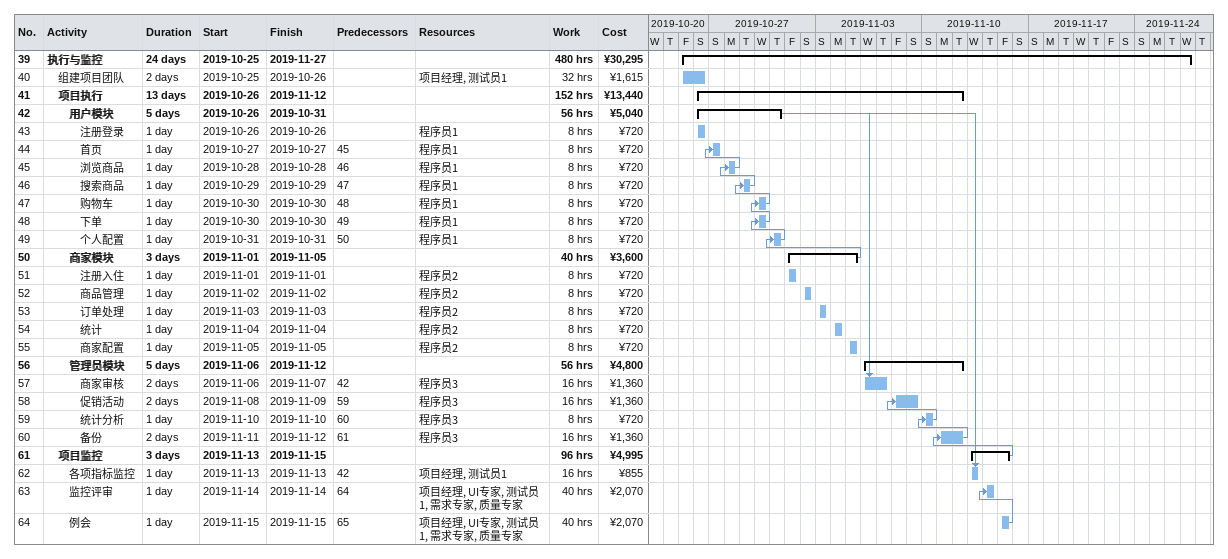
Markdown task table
| ID | Level | Task | Duration | Start | Finish | Predecessors | Resources | Work (h) | Cost (¥) |
|---|---|---|---|---|---|---|---|---|---|
| 39 | 1 | **执行与监控** | 24d | 2019-10-25 | 2019-11-27 |  |  | 480 | 30295 |
| 40 | 2 | 组建项目团队 | 2d | 2019-10-25 | 2019-10-26 |  | 项目经理, 测试员1 | 32 | 1615 |
| 41 | 2 | **项目执行** | 13d | 2019-10-26 | 2019-11-12 |  |  | 152 | 13440 |
| 42 | 3 | **用户模块** | 5d | 2019-10-26 | 2019-10-31 |  |  | 56 | 5040 |
| 43 | 4 | 注册登录 | 1d | 2019-10-26 | 2019-10-26 |  | 程序员1 | 8 | 720 |
| 44 | 4 | 首页 | 1d | 2019-10-27 | 2019-10-27 | 45 | 程序员1 | 8 | 720 |
| 45 | 4 | 浏览商品 | 1d | 2019-10-28 | 2019-10-28 | 46 | 程序员1 | 8 | 720 |
| 46 | 4 | 搜索商品 | 1d | 2019-10-29 | 2019-10-29 | 47 | 程序员1 | 8 | 720 |
| 47 | 4 | 购物车 | 1d | 2019-10-30 | 2019-10-30 | 48 | 程序员1 | 8 | 720 |
| 48 | 4 | 下单 | 1d | 2019-10-30 | 2019-10-30 | 49 | 程序员1 | 8 | 720 |
| 49 | 4 | 个人配置 | 1d | 2019-10-31 | 2019-10-31 | 50 | 程序员1 | 8 | 720 |
| 50 | 3 | **商家模块** | 3d | 2019-11-01 | 2019-11-05 |  |  | 40 | 3600 |
| 51 | 4 | 注册入住 | 1d | 2019-11-01 | 2019-11-01 |  | 程序员2 | 8 | 720 |
| 52 | 4 | 商品管理 | 1d | 2019-11-02 | 2019-11-02 |  | 程序员2 | 8 | 720 |
| 53 | 4 | 订单处理 | 1d | 2019-11-03 | 2019-11-03 |  | 程序员2 | 8 | 720 |
| 54 | 4 | 统计 | 1d | 2019-11-04 | 2019-11-04 |  | 程序员2 | 8 | 720 |
| 55 | 4 | 商家配置 | 1d | 2019-11-05 | 2019-11-05 |  | 程序员2 | 8 | 720 |
| 56 | 3 | **管理员模块** | 5d | 2019-11-06 | 2019-11-12 |  |  | 56 | 4800 |
| 57 | 4 | 商家审核 | 2d | 2019-11-06 | 2019-11-07 | 42 | 程序员3 | 16 | 1360 |
| 58 | 4 | 促销活动 | 2d | 2019-11-08 | 2019-11-09 | 59 | 程序员3 | 16 | 1360 |
| 59 | 4 | 统计分析 | 1d | 2019-11-10 | 2019-11-10 | 60 | 程序员3 | 8 | 720 |
| 60 | 4 | 备份 | 2d | 2019-11-11 | 2019-11-12 | 61 | 程序员3 | 16 | 1360 |
| 61 | 2 | **项目监控** | 3d | 2019-11-13 | 2019-11-15 |  |  | 96 | 4995 |
| 62 | 3 | 各项指标监控 | 1d | 2019-11-13 | 2019-11-13 | 42 | 项目经理, 测试员1 | 16 | 855 |
| 63 | 3 | 监控评审 | 1d | 2019-11-14 | 2019-11-14 | 64 | 项目经理, UI专家, 测试员1, 需求专家, 质量专家 | 40 | 2070 |
| 64 | 3 | 例会 | 1d | 2019-11-15 | 2019-11-15 | 65 | 项目经理, UI专家, 测试员1, 需求专家, 质量专家 | 40 | 2070 |
